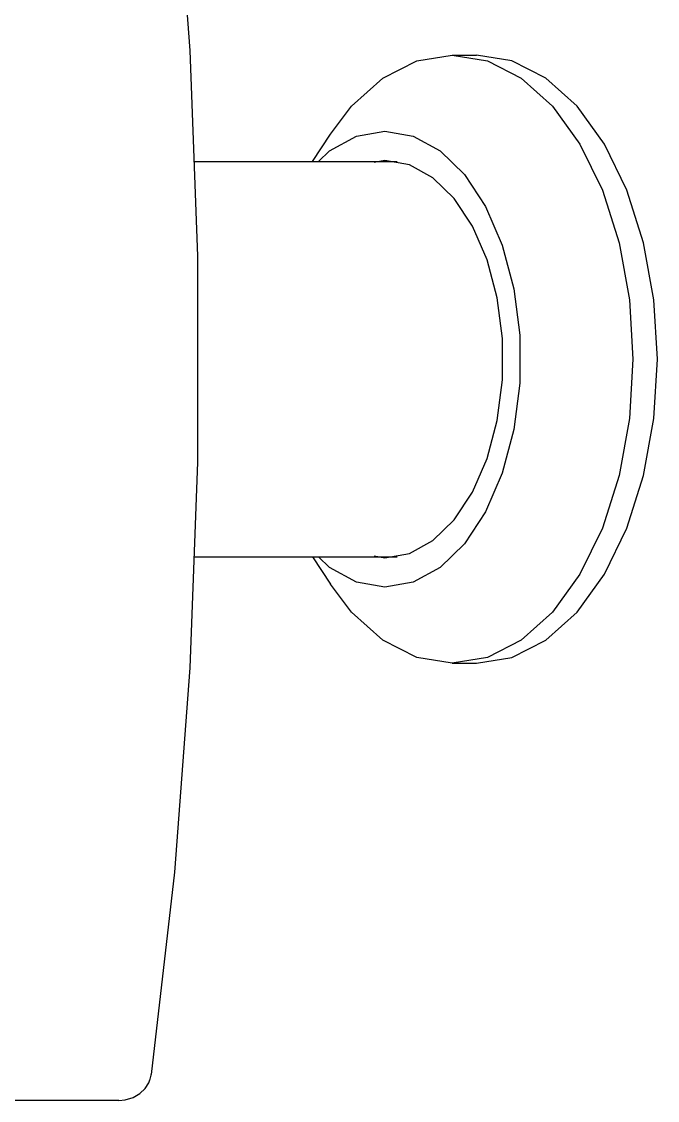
# Model space of a CAD drawing. Header units: millimetres. Extents: x 1084702 to 1166801, y 36632 to 124519.
# Drawn here: x 1097673.8 to 1097707.2, y 59316 to 59372.8 of the extents above; entities that cross this region are included whole.
import ezdxf

# ---------------------------------------------------------------- set-up
doc = ezdxf.new("R2010")
doc.units = ezdxf.units.MM
doc.header["$LTSCALE"] = 250
doc.linetypes.add('CENTER', pattern=[3, 2.5, -0.25, 0, -0.25])
doc.layers.get('0').update_dxf_attribs({"color": 255})

# ---------------------------------------------------------------- blocks, each defined once
blk = doc.blocks.new('PK65002M m platform_top')
at = {"linetype": 'Continuous'}
for p, q in [((-9528.404, 2055.678), (-9528.404, 2055.678)), ((-9528.404, 2055.678), (-9518.437, 2055.678)), ((-9547.787, 2032.371), (-9545.931, 2032.678)), ((-9545.931, 2032.678), (-9547.217, 2032.678)), ((-9538.587, 2027.078), (-9539.529, 2028.517)), ((-9542.394, 2027.128), (-9543.686, 2026.9)), ((-9532.358, 2027.078), (-9543.037, 2027.078)), ((-9541.84, 2027.031), (-9542.394, 2027.128)), ((-9543.686, 2026.9), (-9544.922, 2026.225)), ((-9544.922, 2026.225), (-9546.047, 2025.133)), ((-9549.493, 2017.933), (-9549.182, 2020.387)), ((-9549.493, 2015.424), (-9549.493, 2017.933)), ((-9549.182, 2012.97), (-9549.493, 2015.424)), ((-9548.575, 2010.678), (-9549.182, 2012.97)), ((-9544.922, 2007.132), (-9543.686, 2006.457)), ((-9543.686, 2006.457), (-9542.394, 2006.228)), ((-9532.358, 2006.278), (-9543.037, 2006.278)), ((-9542.394, 2006.228), (-9541.84, 2006.326)), ((-9538.587, 2006.278), (-9539.529, 2004.84)), ((-9542.394, 2004.678), (-9543.878, 2004.941)), ((-9545.931, 2000.678), (-9547.217, 2000.678))]:
    blk.add_line(p, q, dxfattribs=at)
for points in [[(-9528.403, 2055.678), (-9528.728, 2055.652), (-9529.154, 2055.528), (-9529.512, 2055.322), (-9529.789, 2055.055), (-9529.979, 2054.746), (-9530.039, 2054.591)], [(-9532.547, 2011.259), (-9532.547, 2022.098), (-9532.138, 2032.915), (-9531.322, 2043.667), (-9530.102, 2054.312)], [(-9530.039, 2054.591), (-9530.049, 2054.558), (-9530.095, 2054.357), (-9530.102, 2054.312)], [(-9547.217, 2032.678), (-9549.074, 2032.371), (-9550.859, 2031.461), (-9552.504, 2029.982), (-9553.947, 2027.992), (-9555.13, 2025.568), (-9556.01, 2022.801), (-9556.551, 2019.8), (-9556.734, 2016.678), (-9556.551, 2013.557), (-9556.01, 2010.556), (-9555.13, 2007.789), (-9553.947, 2005.365), (-9552.504, 2003.375), (-9550.859, 2001.896), (-9549.074, 2000.986), (-9547.217, 2000.678)], [(-9545.931, 2032.678), (-9544.074, 2032.371), (-9542.289, 2031.461), (-9540.643, 2029.982), (-9539.529, 2028.517)], [(-9545.931, 2000.678), (-9547.787, 2000.986), (-9549.573, 2001.896), (-9551.218, 2003.375), (-9552.66, 2005.365), (-9553.844, 2007.789), (-9554.723, 2010.556), (-9555.265, 2013.557), (-9555.448, 2016.678), (-9555.265, 2019.8), (-9554.723, 2022.801), (-9553.844, 2025.568), (-9552.66, 2027.992), (-9551.218, 2029.982), (-9549.573, 2031.461), (-9547.787, 2032.371)], [(-9545.297, 2027.641), (-9543.878, 2028.416), (-9542.394, 2028.678)], [(-9542.394, 2028.678), (-9540.91, 2028.416), (-9539.491, 2027.641), (-9538.911, 2027.078)], [(-9549.182, 2020.387), (-9548.575, 2022.678), (-9547.698, 2024.708), (-9546.589, 2026.387), (-9545.297, 2027.641)], [(-9546.047, 2025.133), (-9547.013, 2023.671), (-9547.777, 2021.904), (-9548.305, 2019.908)], [(-9548.305, 2019.908), (-9548.576, 2017.771), (-9548.576, 2015.586)], [(-9548.576, 2015.586), (-9548.305, 2013.449), (-9547.777, 2011.454), (-9547.013, 2009.686)], [(-9530.102, 1979.045), (-9531.322, 1989.69), (-9532.138, 2000.442), (-9532.547, 2011.259)], [(-9543.878, 2004.941), (-9545.297, 2005.716), (-9546.589, 2006.97), (-9547.698, 2008.649), (-9548.575, 2010.678)], [(-9547.013, 2009.686), (-9546.048, 2008.224), (-9544.922, 2007.132)], [(-9538.911, 2006.278), (-9539.49, 2005.716), (-9540.91, 2004.941), (-9542.394, 2004.678)], [(-9539.529, 2004.84), (-9540.643, 2003.375), (-9542.289, 2001.896), (-9544.074, 2000.986), (-9545.931, 2000.678)]]:
    blk.add_lwpolyline(points, dxfattribs=at)
blk = doc.blocks.new('1-deck_B4_1')
at = {"linetype": 'CENTER', "rotation": 180}
blk.add_blockref('PK65002M m platform_top', (70387.468, 26963.109), dxfattribs=at)

msp = doc.modelspace()

# ---------------------------------------------------------------- block references
msp.add_blockref('1-deck_B4_1', (1017763.013, 34408.576))

doc.saveas('drawing.dxf')
